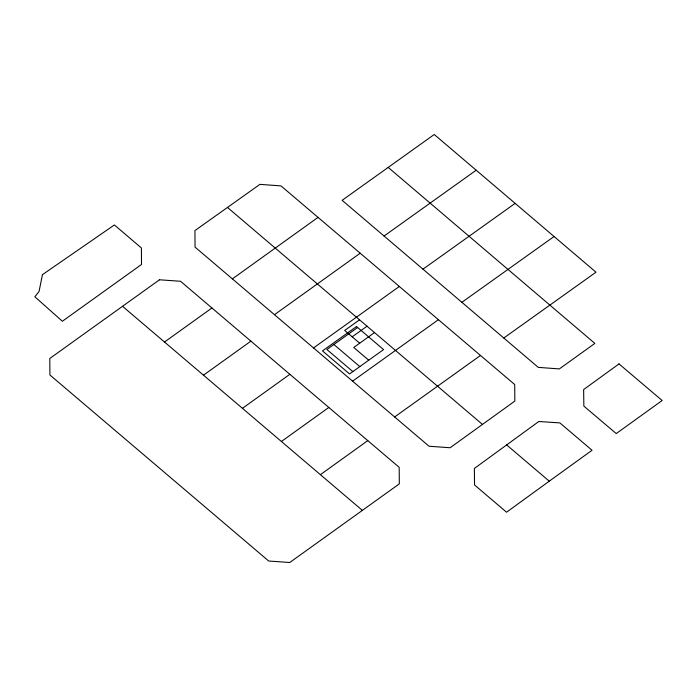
<?xml version="1.0" encoding="UTF-8"?>
<svg xmlns="http://www.w3.org/2000/svg" width="697" height="697" viewBox="0 0 697 697"><rect width="100%" height="100%" fill="white"/><g stroke="black" fill="none" stroke-linecap="round" stroke-linejoin="round"><path stroke-width="1.05" d="M549.271 481.174L506.571 512.208L474.544 484.973L474.378 468.436L538.833 421.493L559.9 422.913L592.041 450.262L549.271 481.174L506.649 444.93M482.463 424.438L514.839 401.089L514.708 384.535L281.004 185.899L259.92 184.365L194.942 230.594L195.047 247.113L429.056 446.246L450.114 447.744L482.463 424.438L227.475 207.445M318.032 217.377L232.38 278.87M320.402 474.674L367.781 440.617M164.509 342.018L211.94 307.987M274.461 314.695L360.21 253.211M203.472 375.178L250.894 341.147M313.519 347.934L399.329 286.467M359.53 319.827L344.693 330.448L359.678 343.203M242.434 408.337L289.856 374.306M357.622 327.503L326.893 349.511L352.839 371.588M352.185 336.825L367.023 326.205M374.516 332.582L353.745 347.454L368.722 360.21M352.577 381.172L438.413 319.696M281.388 441.497L328.818 407.457M394.641 416.963L480.503 355.444M388.203 167.411L342.14 200.309L538.267 367.38L559.351 368.913L594.855 343.403L388.203 167.411L434.24 134.495L595.987 272.196L503.8 338.001M476.208 170.199L384.073 236.03M422.983 269.173L515.135 203.376M554.071 236.501L461.884 302.315M333.88 344.501L359.818 366.587M122.541 306.314L362.379 510.387M42.456 274.644L39.041 291.52L34.85 296.791L62.373 321.247L141.517 264.477L141.404 247.958L114.386 224.965L42.456 274.644M619.006 363.912L583.633 389.562L583.859 406.116L616.244 433.569L662.15 400.505L619.006 363.912M159.491 279.785L49.801 358.467L49.914 374.986L268.685 561.015L289.752 562.505L399.329 483.857L399.163 467.321L180.558 281.283L159.491 279.785M356.498 326.544L322.484 350.905L349.546 373.94L383.559 349.589L356.498 326.544"/></g></svg>
